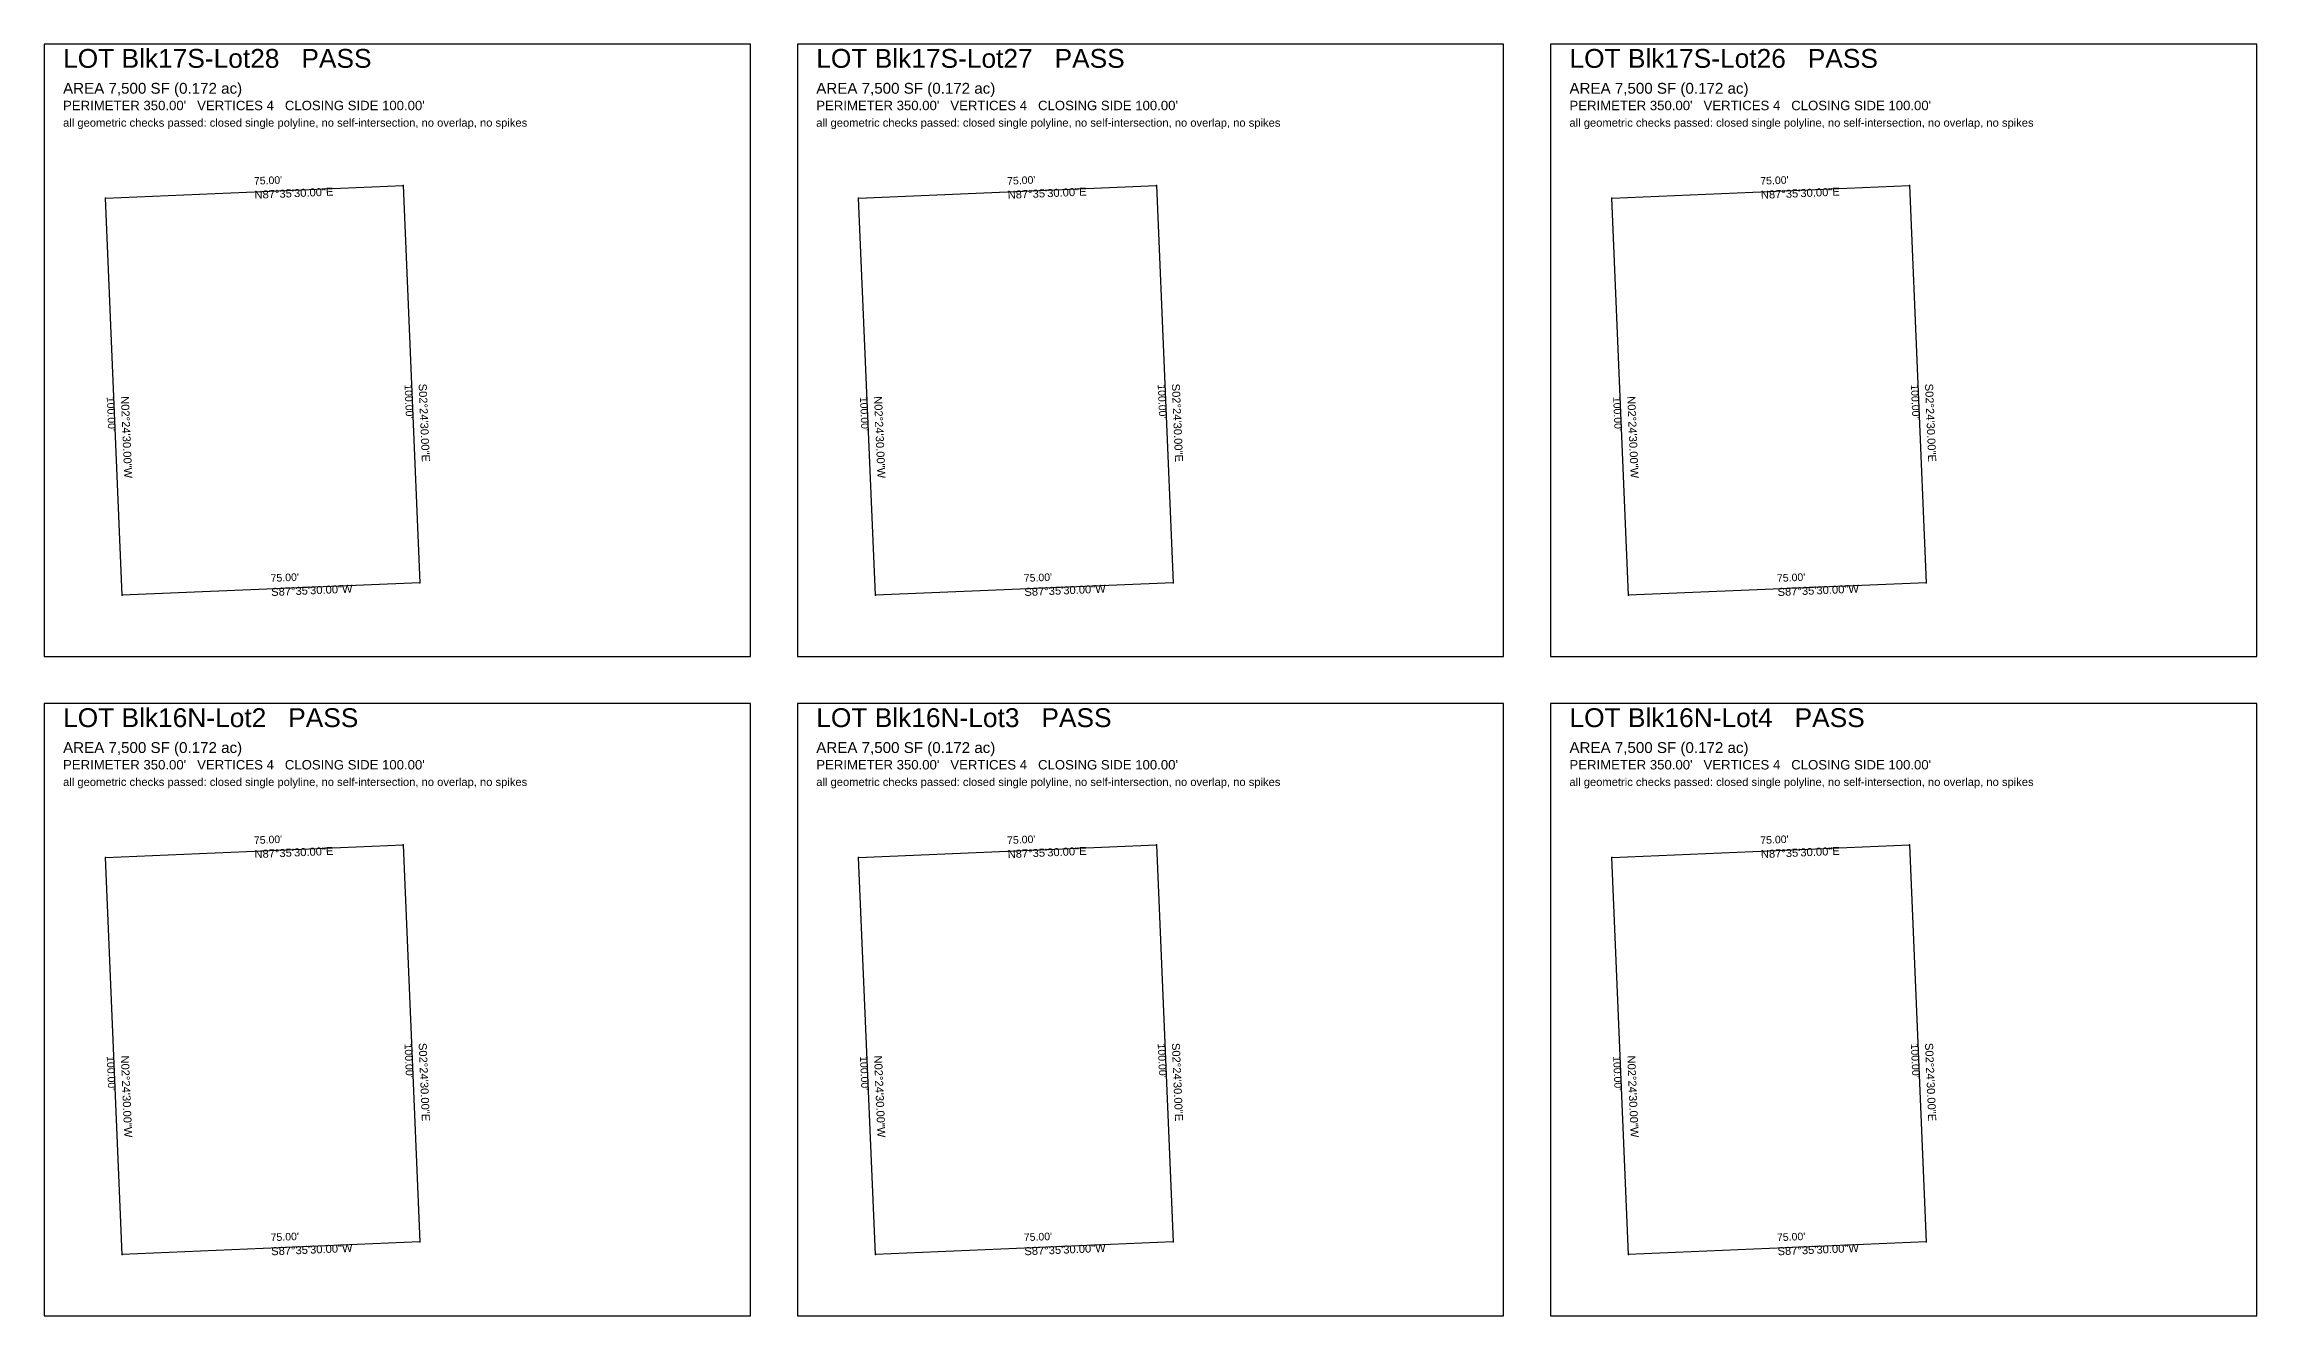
# Model space of a CAD drawing. Extents: x 0 to 3820, y -4480 to 260.
# Drawn here: x 1920 to 2860, y -1120 to -580 of the extents above; entities that cross this region are included whole.
import ezdxf

# ---------------------------------------------------------------- set-up
doc = ezdxf.new("R2010")
doc.units = 0
doc.linetypes.add('ROT_2.41', pattern=[0])
doc.linetypes.add('ROT_272.41', pattern=[0])
for name, color, linetype in [('LOT_POLYLINE', 4, 'CONTINUOUS'), ('SHEET_FRAME', 8, 'CONTINUOUS'), ('SHEET_LABELS', 7, 'CONTINUOUS')]:
    doc.layers.add(name, color=color, linetype=linetype)
doc.styles.get("Standard").update_dxf_attribs({"font": 'Arial'})

msp = doc.modelspace()

# ---------------------------------------------------------------- linework, layer by layer
at = {"layer": 'LOT_POLYLINE'}
for points in [[(1946, -645.3207), (2072.5094, -640), (2079.6038, -808.6793), (1953.0943, -814)], [(2266, -645.3207), (2392.5094, -640), (2399.6038, -808.6793), (2273.0943, -814)], [(2586, -645.3207), (2712.5094, -640), (2719.6038, -808.6793), (2593.0943, -814)], [(1946, -925.3207), (2072.5094, -920), (2079.6038, -1088.6793), (1953.0943, -1094)], [(2266, -925.3207), (2392.5094, -920), (2399.6038, -1088.6793), (2273.0943, -1094)], [(2586, -925.3207), (2712.5094, -920), (2719.6038, -1088.6793), (2593.0943, -1094)]]:
    msp.add_lwpolyline(points, close=True, dxfattribs=at)
at = {"layer": 'SHEET_FRAME'}
for p, q in [((2220, -580), (1920, -580)), ((1920, -580), (1920, -840)), ((2220, -840), (2220, -580)), ((2540, -580), (2240, -580)), ((2240, -580), (2240, -840)), ((2540, -840), (2540, -580)), ((2860, -580), (2560, -580)), ((2560, -580), (2560, -840)), ((2860, -840), (2860, -580)), ((1920, -840), (2220, -840)), ((2240, -840), (2540, -840)), ((2560, -840), (2860, -840)), ((2220, -860), (1920, -860)), ((1920, -860), (1920, -1120)), ((2220, -1120), (2220, -860)), ((2540, -860), (2240, -860)), ((2240, -860), (2240, -1120)), ((2540, -1120), (2540, -860)), ((2860, -860), (2560, -860)), ((2560, -860), (2560, -1120)), ((2860, -1120), (2860, -860)), ((1920, -1120), (2220, -1120)), ((2240, -1120), (2540, -1120)), ((2560, -1120), (2860, -1120))]:
    msp.add_line(p, q, dxfattribs=at)
at = {"layer": 'SHEET_LABELS'}
for p in [(1946, -645.3207), (2072.5094, -640), (2266, -645.3207), (2392.5094, -640), (2586, -645.3207), (2712.5094, -640), (1953.0943, -814), (2079.6038, -808.6793), (2273.0943, -814), (2399.6038, -808.6793), (2593.0943, -814), (2719.6038, -808.6793), (2072.5094, -920), (2392.5094, -920), (2712.5094, -920), (1946, -925.3207), (2266, -925.3207), (2586, -925.3207), (2079.6038, -1088.6793), (2399.6038, -1088.6793), (2719.6038, -1088.6793), (1953.0943, -1094), (2273.0943, -1094), (2593.0943, -1094)]:
    msp.add_point(p, dxfattribs=at)

# ---------------------------------------------------------------- texts
for s, height, p in [('LOT Blk17S-Lot28   PASS', 8, (1928, -590)), ('LOT Blk17S-Lot27   PASS', 8, (2248, -590)), ('LOT Blk17S-Lot26   PASS', 8, (2568, -590)), ('AREA 7,500 SF (0.172 ac)', 4.6, (1928, -601)), ('AREA 7,500 SF (0.172 ac)', 4.6, (2248, -601)), ('AREA 7,500 SF (0.172 ac)', 4.6, (2568, -601)), ("PERIMETER 350.00'   VERTICES 4   CLOSING SIDE 100.00'", 4, (1928, -608)), ("PERIMETER 350.00'   VERTICES 4   CLOSING SIDE 100.00'", 4, (2248, -608)), ("PERIMETER 350.00'   VERTICES 4   CLOSING SIDE 100.00'", 4, (2568, -608)), ('all geometric checks passed: closed single polyline, no self-intersection, no overlap, no spikes', 3.4, (1928, -615)), ('all geometric checks passed: closed single polyline, no self-intersection, no overlap, no spikes', 3.4, (2248, -615)), ('all geometric checks passed: closed single polyline, no self-intersection, no overlap, no spikes', 3.4, (2568, -615)), ('LOT Blk16N-Lot2   PASS', 8, (1928, -870)), ('LOT Blk16N-Lot3   PASS', 8, (2248, -870)), ('LOT Blk16N-Lot4   PASS', 8, (2568, -870)), ('AREA 7,500 SF (0.172 ac)', 4.6, (1928, -881)), ('AREA 7,500 SF (0.172 ac)', 4.6, (2248, -881)), ('AREA 7,500 SF (0.172 ac)', 4.6, (2568, -881)), ('all geometric checks passed: closed single polyline, no self-intersection, no overlap, no spikes', 3.4, (1928, -895)), ("PERIMETER 350.00'   VERTICES 4   CLOSING SIDE 100.00'", 4, (1928, -888)), ('all geometric checks passed: closed single polyline, no self-intersection, no overlap, no spikes', 3.4, (2248, -895)), ("PERIMETER 350.00'   VERTICES 4   CLOSING SIDE 100.00'", 4, (2248, -888)), ('all geometric checks passed: closed single polyline, no self-intersection, no overlap, no spikes', 3.4, (2568, -895)), ("PERIMETER 350.00'   VERTICES 4   CLOSING SIDE 100.00'", 4, (2568, -888))]:
    msp.add_text(s, height=height, dxfattribs=at).set_placement(p)
at = {"layer": 'SHEET_LABELS', "linetype": 'ROT_2.41'}
for s, height, p in [("75.00'", 3.2, (2009.1287, -639.663)), ("75.00'", 3.2, (2329.1287, -639.663)), ("75.00'", 3.2, (2649.1287, -639.663)), ('N87%%d35\'30.00"E', 3.4, (2009.3808, -645.6577)), ('N87%%d35\'30.00"E', 3.4, (2329.3808, -645.6577)), ('N87%%d35\'30.00"E', 3.4, (2649.3808, -645.6577)), ("75.00'", 3.2, (2016.223, -808.3423)), ("75.00'", 3.2, (2336.223, -808.3423)), ("75.00'", 3.2, (2656.223, -808.3423)), ('S87%%d35\'30.00"W', 3.4, (2016.4751, -814.337)), ('S87%%d35\'30.00"W', 3.4, (2336.4751, -814.337)), ('S87%%d35\'30.00"W', 3.4, (2656.4751, -814.337)), ("75.00'", 3.2, (2009.1287, -919.663)), ('N87%%d35\'30.00"E', 3.4, (2009.3808, -925.6577)), ("75.00'", 3.2, (2329.1287, -919.663)), ('N87%%d35\'30.00"E', 3.4, (2329.3808, -925.6577)), ("75.00'", 3.2, (2649.1287, -919.663)), ('N87%%d35\'30.00"E', 3.4, (2649.3808, -925.6577)), ("75.00'", 3.2, (2016.223, -1088.3423)), ('S87%%d35\'30.00"W', 3.4, (2016.4751, -1094.337)), ("75.00'", 3.2, (2336.223, -1088.3423)), ('S87%%d35\'30.00"W', 3.4, (2336.4751, -1094.337)), ("75.00'", 3.2, (2656.223, -1088.3423)), ('S87%%d35\'30.00"W', 3.4, (2656.4751, -1094.337))]:
    msp.add_text(s, height=height, rotation=2.41, dxfattribs=at).set_placement(p)
at = {"layer": 'SHEET_LABELS', "linetype": 'ROT_272.41'}
for s, height, p in [("100.00'", 3.2, (1946.5498, -729.7864)), ('N02%%d24\'30.00"W', 3.4, (1952.5445, -729.5343)), ("100.00'", 3.2, (2073.0593, -724.4657)), ('S02%%d24\'30.00"E', 3.4, (2079.054, -724.2136)), ("100.00'", 3.2, (2266.5498, -729.7864)), ('N02%%d24\'30.00"W', 3.4, (2272.5445, -729.5343)), ("100.00'", 3.2, (2393.0593, -724.4657)), ('S02%%d24\'30.00"E', 3.4, (2399.054, -724.2136)), ("100.00'", 3.2, (2586.5498, -729.7864)), ('N02%%d24\'30.00"W', 3.4, (2592.5445, -729.5343)), ("100.00'", 3.2, (2713.0593, -724.4657)), ('S02%%d24\'30.00"E', 3.4, (2719.054, -724.2136)), ("100.00'", 3.2, (2073.0593, -1004.4657)), ('S02%%d24\'30.00"E', 3.4, (2079.054, -1004.2136)), ("100.00'", 3.2, (2393.0593, -1004.4657)), ('S02%%d24\'30.00"E', 3.4, (2399.054, -1004.2136)), ("100.00'", 3.2, (2713.0593, -1004.4657)), ('S02%%d24\'30.00"E', 3.4, (2719.054, -1004.2136)), ("100.00'", 3.2, (1946.5498, -1009.7864)), ('N02%%d24\'30.00"W', 3.4, (1952.5445, -1009.5343)), ("100.00'", 3.2, (2266.5498, -1009.7864)), ('N02%%d24\'30.00"W', 3.4, (2272.5445, -1009.5343)), ("100.00'", 3.2, (2586.5498, -1009.7864)), ('N02%%d24\'30.00"W', 3.4, (2592.5445, -1009.5343))]:
    msp.add_text(s, height=height, rotation=272.41, dxfattribs=at).set_placement(p)

doc.saveas('drawing.dxf')
